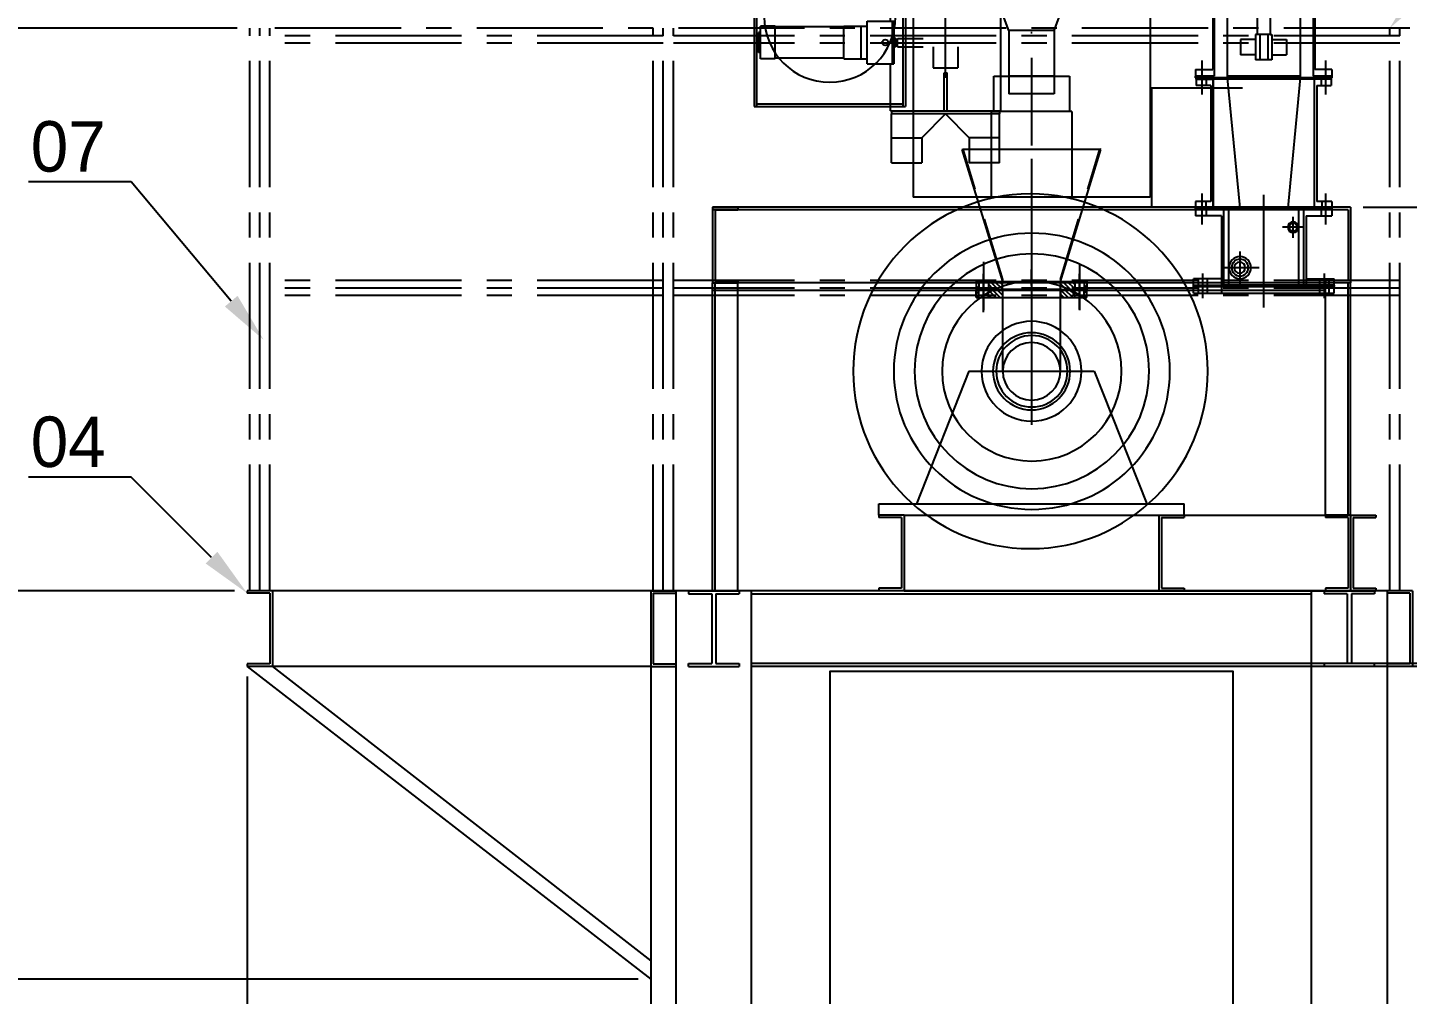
# Model space of a CAD drawing. Extents: x 0 to 21025, y 0 to 14850.
# Drawn here: x 2295 to 5030, y 4880 to 6796 of the extents above; entities that cross this region are included whole.
import ezdxf
from ezdxf import colors
from ezdxf.entities.mleader import LeaderData, LeaderLine
from ezdxf.math import Vec2, Vec3

# ---------------------------------------------------------------- set-up
doc = ezdxf.new("R2010")
doc.units = 0
doc.header["$LTSCALE"] = 200
doc.header["$MEASUREMENT"] = 0
doc.header["$PDMODE"] = 35
doc.header["$PDSIZE"] = 5
for name, pattern in [('CENTER', [2, 1.25, -0.25, 0.25, -0.25]), ('DASHDOT', [1, 0.5, -0.25, 0, -0.25]), ('DASHED2', [0.375, 0.25, -0.125]), ('HIDDEN', [0.375, 0.25, -0.125])]:
    doc.linetypes.add(name, pattern=pattern)
for name, color, linetype in [('CENTRO', 1, 'DASHDOT'), ('DIM', 1, 'Continuous'), ('FRL2', 2, 'Continuous'), ('M-4', 4, 'Continuous'), ('M2', 2, 'Continuous'), ('M3', 3, 'Continuous'), ('M4', 4, 'Continuous'), ('MC1', 8, 'CENTER'), ('MT1', 7, 'HIDDEN'), ('MT2', 1, 'DASHED2')]:
    doc.layers.add(name, color=color, linetype=linetype)
doc.styles.add('ROMANS', font='romans.shx')
doc.dimstyles.new('CEMI-1. 25', dxfattribs={"dimscale": 25, "dimtxt": 2.5, "dimasz": 2.5, "dimexe": 1, "dimexo": 1, "dimtad": 1, "dimdec": 0, "dimtxsty": 'ROMANS', "dimcen": 0, "dimclrd": 1, "dimclre": 1, "dimclrt": 3, "dimadec": 0, "dimazin": 2, "dimtfac": 1, "dimtdec": 0, "dimtmove": 0, "dimatfit": 3, "dimfxl": 1.25, "dimlwd": -1, "dimlwe": -1, "dimarcsym": 1})

# ---------------------------------------------------------------- blocks, each defined once
blk = doc.blocks.new('i100x150')
at = {"layer": 'M3'}
for p, q in [((11792.8, -21520.1), (11892.8, -21520.1)), ((11792.8, -21520.1), (11792.8, -21526.1)), ((11792.8, -21526.1), (11838.8, -21526.1)), ((11838.8, -21526.1), (11838.8, -21664.1)), ((11846.8, -21526.1), (11892.8, -21526.1)), ((11846.8, -21526.1), (11846.8, -21664.1)), ((11892.8, -21520.1), (11892.8, -21526.1)), ((11792.8, -21664.1), (11838.8, -21664.1)), ((11792.8, -21670.1), (11792.8, -21664.1)), ((11846.8, -21664.1), (11892.8, -21664.1)), ((11892.8, -21664.1), (11892.8, -21670.1)), ((11792.8, -21670.1), (11892.8, -21670.1))]:
    blk.add_line(p, q, dxfattribs=at)
blk = doc.blocks.new('desviador')
at = {"layer": 'M3'}
for p, q in [((2109.1, -17078.3, -7.8), (2261.1, -17078.3, -7.8)), ((2109.1, -17097.3, -7.8), (2109.1, -17078.3, -7.8)), ((2231.2, -17076.7, -7.8), (2139.1, -17076.7, -7.8)), ((2139.1, -17076.7, -7.8), (2139.1, -17078.3, -7.8)), ((2231.2, -17076.7, -7.8), (2231.2, -17078.3, -7.8)), ((2261.1, -17097.3, -7.8), (2261.1, -17078.3, -7.8)), ((2261.1, -17097.3, -7.8), (2109.1, -17097.3, -7.8)), ((2146.1, -17101.7, -7.8), (2146.1, -17097.3, -7.8)), ((2146.1, -17101.7, -7.8), (2224.1, -17101.7, -7.8)), ((2152.6, -17128.3, -7.8), (2152.6, -17101.7, -7.8)), ((2217.6, -17128.3, -7.8), (2217.6, -17101.7, -7.8)), ((2224.1, -17101.7, -7.8), (2224.1, -17097.3, -7.8)), ((2334.6, -17128.3, -7.8), (2035.6, -17128.3, -7.8)), ((2035.6, -17134.7, -7.8), (2035.6, -17128.3, -7.8)), ((2035.6, -17134.7, -7.8), (2334.6, -17134.7, -7.8)), ((2075.6, -17270.9, -7.8), (2075.6, -17134.7, -7.8)), ((2294.6, -17448.7, -7.8), (2294.6, -17134.7, -7.8)), ((2334.6, -17134.7, -7.8), (2334.6, -17128.3, -7.8)), ((1847.5, -17280.9, -7.8), (1818.5, -17280.9, -7.8)), ((1818.5, -17345.9, -7.8), (1818.5, -17280.9, -7.8)), ((1847.5, -17345.9, -7.8), (1847.5, -17280.9, -7.8)), ((1983.5, -17282.4, -7.8), (1847.5, -17282.4, -7.8)), ((1983.5, -17280.9, -7.8), (2029.5, -17280.9, -7.8)), ((1983.5, -17345.9, -7.8), (1983.5, -17280.9, -7.8)), ((2017.5, -17345.9, -7.8), (2017.5, -17280.9, -7.8)), ((2029.5, -17270.9, -7.8), (2082.5, -17270.9, -7.8)), ((2029.5, -17355.9, -7.8), (2029.5, -17270.9, -7.8)), ((2079.5, -17270.9, -7.8), (2079.5, -17355.9, -7.8)), ((2082.5, -17270.9, -7.8), (2082.5, -17355.9, -7.8)), ((1814.5, -17333.4, -7.8), (1814.5, -17293.4, -7.8)), ((1818.5, -17293.4, -7.8), (1814.5, -17293.4, -7.8)), ((1818.5, -17333.4, -7.8), (1814.5, -17333.4, -7.8)), ((1847.5, -17345.9, -7.8), (1818.5, -17345.9, -7.8)), ((1983.5, -17344.4, -7.8), (1847.5, -17344.4, -7.8)), ((1983.5, -17345.9, -7.8), (2029.5, -17345.9, -7.8)), ((2029.5, -17355.9, -7.8), (2082.5, -17355.9, -7.8)), ((2075.6, -17448.7, -7.8), (2075.6, -17355.9, -7.8)), ((2182.1, -17373.7, -7.8), (2188.1, -17373.7, -7.8)), ((2182.1, -17448.7, -7.8), (2182.1, -17373.7, -7.8)), ((2188.1, -17448.7, -7.8), (2188.1, -17373.7, -7.8)), ((2075.6, -17448.7, -7.8), (2294.6, -17448.7, -7.8)), ((2078.1, -17448.7, -7.8), (2078.1, -17455, -7.8)), ((2292.1, -17448.7, -7.8), (2292.1, -17455, -7.8)), ((2292.1, -17455, -7.8), (2078.1, -17455, -7.8)), ((2078.1, -17552, -7.8), (2078.1, -17455, -7.8)), ((2185.1, -17455, -7.8), (2138.1, -17502, -7.8)), ((2185.1, -17455, -7.8), (2232.1, -17502, -7.8)), ((2292.1, -17552, -7.8), (2292.1, -17455, -7.8)), ((2078.1, -17502, -7.8), (2138.1, -17502, -7.8)), ((2138.1, -17502, -7.8), (2138.1, -17552, -7.8)), ((2292.1, -17502, -7.8), (2232.1, -17502, -7.8)), ((2232.1, -17502, -7.8), (2232.1, -17552, -7.8)), ((2078.1, -17552, -7.8), (2138.1, -17552, -7.8)), ((2292.1, -17552, -7.8), (2232.1, -17552, -7.8))]:
    blk.add_line(p, q, dxfattribs=at)
blk.add_circle((2065.5, -17313.4, -7.8), 6, dxfattribs=at)
at = {"layer": 'MC1', "ltscale": 50}
blk.add_line((2185.1, -17383.7, -7.8), (2185.1, -17052.1, -7.8), dxfattribs=at)
at = {"layer": 'MT1', "ltscale": 2.5}
for p, q in [((2160.6, -17134.7, -7.8), (2160.6, -17363.7, -7.8)), ((2209.6, -17134.7, -7.8), (2209.6, -17363.7, -7.8)), ((2160.6, -17363.7, -7.8), (2209.6, -17363.7, -7.8))]:
    blk.add_line(p, q, dxfattribs=at)
at = {"layer": 'MT1'}
for p, q in [((2086.4, -17305.7, -7.8), (2082.5, -17305.7, -7.8)), ((2087.4, -17306.7, -7.8), (2086.4, -17305.7, -7.8)), ((2087.4, -17320.7, -7.8), (2087.4, -17306.7, -7.8)), ((2089.4, -17306.7, -7.8), (2090.4, -17305.7, -7.8)), ((2089.4, -17306.7, -7.8), (2089.4, -17320.7, -7.8)), ((2090.4, -17305.7, -7.8), (2160.6, -17305.7, -7.8)), ((2086.4, -17321.7, -7.8), (2082.5, -17321.7, -7.8)), ((2087.4, -17320.7, -7.8), (2086.4, -17321.7, -7.8)), ((2089.4, -17320.7, -7.8), (2090.4, -17321.7, -7.8)), ((2090.4, -17321.7, -7.8), (2160.6, -17321.7, -7.8))]:
    blk.add_line(p, q, dxfattribs=at)
blk = doc.blocks.new('hjhjghjg')
at = {"layer": 'CENTRO'}
blk.add_line((-6243.7, -16380), (-6243.7, -17499.4), dxfattribs=at)
at = {"layer": 'M3'}
for p, q in [((-6468.7, -16431.4), (-6468.7, -16641.4)), ((-6468.7, -16431.4), (-6018.7, -16431.4)), ((-6018.7, -16431.4), (-6018.7, -16641.4)), ((-6468.7, -16641.4), (-6018.7, -16641.4)), ((-6288.7, -17126.4), (-6468.7, -16641.4)), ((-6198.7, -17126.4), (-6018.7, -16641.4)), ((-6478.7, -16896.4), (-6478.7, -17456.4)), ((-6478.7, -16896.4), (-6008.7, -16896.4)), ((-6008.7, -16896.4), (-6008.7, -17456.4)), ((-6288.7, -17126.4), (-6288.7, -17251.4)), ((-6288.7, -17126.4), (-6198.7, -17126.4)), ((-6198.7, -17126.4), (-6198.7, -17251.4)), ((-6318.7, -17216.4), (-6318.7, -17286.4)), ((-6168.7, -17216.4), (-6318.7, -17216.4)), ((-6288.7, -17216.4), (-6198.7, -17216.4)), ((-6168.7, -17286.4), (-6168.7, -17216.4)), ((-6288.7, -17251.4), (-6198.7, -17251.4)), ((-6323.7, -17286.4), (-6323.7, -17456.4)), ((-6323.7, -17286.4), (-6163.7, -17286.4)), ((-6318.7, -17286.4), (-6168.7, -17286.4)), ((-6163.7, -17286.4), (-6163.7, -17456.4)), ((-6478.7, -17456.4), (-6008.7, -17456.4))]:
    blk.add_line(p, q, dxfattribs=at)
blk = doc.blocks.new('fgdf')
at = {"layer": 'DIM', "true_color": 0x939598}
h = blk.add_hatch(dxfattribs=at)
h.set_pattern_fill('ANSI31', color=252, scale=2)
h.set_pattern_definition([(45, (-633680.354, 15213.3335), (-4.49012806, 4.49012806), [])])
h.paths.add_polyline_path([(-4956.8, -17726.7), (-4984.8, -17726.7), (-4984.8, -17710.7), (-4956.8, -17710.7)])
h.paths.add_polyline_path([(-5003.8, -17726.7), (-5008.8, -17726.7), (-5008.8, -17710.7), (-5003.8, -17710.7)])
h.paths.add_polyline_path([(-4813.8, -17726.7), (-4841.8, -17726.7), (-4841.8, -17710.7), (-4813.8, -17710.7)])
h.paths.add_polyline_path([(-4789.8, -17726.7), (-4794.8, -17726.7), (-4794.8, -17710.7), (-4789.8, -17710.7)])
at = {"layer": 'CENTRO'}
for p, q in [((-4899.3, -17341.6), (-4899.3, -17752.5)), ((-4994.3, -17677.1), (-4994.3, -17767.8)), ((-4804.3, -17672), (-4804.3, -17767.8))]:
    blk.add_line(p, q, dxfattribs=at)
at = {"layer": 'M4'}
for p, q in [((-5036.9, -17449.6), (-5034.7, -17448.9)), ((-4956.4, -17710.7), (-5036.9, -17449.6)), ((-4763.8, -17448.9), (-5034.7, -17448.9)), ((-4842.2, -17710.7), (-4761.6, -17449.6)), ((-4761.6, -17449.6), (-4763.8, -17448.9)), ((-5008.8, -17710.7), (-5008.8, -17726.7)), ((-4789.8, -17710.7), (-5008.8, -17710.7)), ((-4789.8, -17710.7), (-5008.8, -17710.7)), ((-5003.8, -17710.7), (-5003.8, -17726.7)), ((-4984.8, -17710.7), (-4984.8, -17726.7)), ((-4956.8, -17726.7), (-4956.8, -17710.7)), ((-4841.8, -17726.7), (-4841.8, -17710.7)), ((-4813.8, -17710.7), (-4813.8, -17726.7)), ((-4794.8, -17710.7), (-4794.8, -17726.7)), ((-4789.8, -17710.7), (-4789.8, -17726.7)), ((-4789.8, -17726.7), (-5008.8, -17726.7))]:
    blk.add_line(p, q, dxfattribs=at)
at = {"layer": 'MT2', "ltscale": 2.5}
for p, q in [((-4956.4, -17707.2), (-5034.7, -17448.9)), ((-4842.2, -17707.2), (-4763.8, -17448.9)), ((-4956.4, -17707.2), (-4956.4, -17710.7)), ((-4842.2, -17710.7), (-4842.2, -17707.2))]:
    blk.add_line(p, q, dxfattribs=at)
blk = doc.blocks.new('moinhokjjh')
at = {"layer": 'DIM', "true_color": 0x939598}
h = blk.add_hatch(dxfattribs=at)
h.set_pattern_fill('ANSI31', color=252, scale=2)
h.set_pattern_definition([(45, (-635024.8145, 15123.4), (-4.49012806, 4.49012806), [])])
h.paths.add_polyline_path([(-6301.2, -17974.7), (-6329.2, -17974.7), (-6329.2, -17990.7), (-6301.2, -17990.7)])
h.paths.add_polyline_path([(-6348.2, -17974.7), (-6353.2, -17974.7), (-6353.2, -17990.7), (-6348.2, -17990.7)])
h.paths.add_polyline_path([(-6158.2, -17974.7), (-6186.2, -17974.7), (-6186.2, -17990.7), (-6158.2, -17990.7)])
h.paths.add_polyline_path([(-6134.2, -17974.7), (-6139.2, -17974.7), (-6139.2, -17990.7), (-6134.2, -17990.7)])
at = {"layer": 'DIM'}
blk.add_line((-6243.7, -17750), (-6243.7, -18243.1), dxfattribs=at)
at = {"layer": 'M2'}
for p, q in [((-6353.2, -17990.7), (-6353.2, -17974.7)), ((-6134.2, -17974.7), (-6353.2, -17974.7)), ((-6134.2, -17990.7), (-6353.2, -17990.7)), ((-6134.2, -17990.7), (-6353.2, -17990.7)), ((-6348.2, -17990.7), (-6348.2, -17974.7)), ((-6329.2, -17990.7), (-6329.2, -17974.7)), ((-6301.2, -17974.7), (-6301.2, -17990.7)), ((-6300.9, -17974.7), (-6186.6, -17974.7)), ((-6300.9, -18137), (-6300.9, -17974.7)), ((-6294.9, -17974.9), (-6294.9, -17974.7)), ((-6186.6, -18137), (-6186.6, -17974.7)), ((-6186.2, -17974.7), (-6186.2, -18137)), ((-6158.2, -17990.7), (-6158.2, -17974.7)), ((-6139.2, -17990.7), (-6139.2, -17974.7)), ((-6134.2, -17990.7), (-6134.2, -17974.7))]:
    blk.add_line(p, q, dxfattribs=at)
blk.add_circle((-6243.7, -18137), 57.1, dxfattribs=at)
at = {"layer": 'M3'}
for p, q in [((-6367.7, -18137), (-6472.1, -18399.9)), ((-6119.7, -18137), (-6367.7, -18137)), ((-6119.7, -18137), (-6015.4, -18399.9)), ((-5941.2, -18399.9), (-6546.2, -18399.9)), ((-6546.2, -18422), (-6546.2, -18399.9)), ((-5941.2, -18422), (-5941.2, -18399.9)), ((-6876.2, -18422), (-6926.2, -18422)), ((-6926.2, -18422), (-6926.2, -18427)), ((-6881.2, -18427), (-6926.2, -18427)), ((-6881.2, -18427), (-6881.2, -18567)), ((-6876.2, -18422), (-6876.2, -18572)), ((-5991.2, -18422), (-6876.2, -18422)), ((-6496.2, -18422), (-6546.2, -18422)), ((-6546.2, -18422), (-6546.2, -18427)), ((-6501.2, -18427), (-6546.2, -18427)), ((-6501.2, -18427), (-6501.2, -18567)), ((-6496.2, -18422), (-6496.2, -18572)), ((-5991.2, -18422), (-5991.2, -18572)), ((-5991.2, -18422), (-5941.2, -18422)), ((-5986.2, -18427), (-5986.2, -18567)), ((-5986.2, -18427), (-5941.2, -18427)), ((-5941.2, -18422), (-5941.2, -18427)), ((-6881.2, -18567), (-6926.2, -18567)), ((-6926.2, -18567), (-6926.2, -18572)), ((-6876.2, -18572), (-6926.2, -18572)), ((-5991.2, -18572), (-6876.2, -18572)), ((-6501.2, -18567), (-6546.2, -18567)), ((-6546.2, -18567), (-6546.2, -18572)), ((-6496.2, -18572), (-6546.2, -18572)), ((-5991.2, -18572), (-5941.2, -18572)), ((-5986.2, -18567), (-5941.2, -18567)), ((-5941.2, -18567), (-5941.2, -18572))]:
    blk.add_line(p, q, dxfattribs=at)
for centre, radius in [((-6241.5, -18137), 351.5), ((-6244.3, -18137), 273.7), ((-6244.3, -18137), 232.7), ((-6244.3, -18137), 178), ((-6243.7, -18137), 99), ((-6243.7, -18137), 76.5), ((-6244.3, -18137), 70.7)]:
    blk.add_circle(centre, radius, dxfattribs=at)
blk = doc.blocks.new('hjgkjk')
at = {"layer": 'CENTRO'}
for p, q in [((9934.9, -27148.9), (9934.9, -27659.9)), ((9731.3, -27289.1), (10175.5, -27289.1)), ((9731.3, -27501.8), (10175.5, -27501.8))]:
    blk.add_line(p, q, dxfattribs=at)
at = {"layer": 'DIM'}
for p, q in [((9804.9, -27628), (10064.9, -27628)), ((9804.9, -27644.8), (10064.9, -27644.8))]:
    blk.add_line(p, q, dxfattribs=at)
at = {"layer": 'M3'}
for p, q in [((9719.9, -27197.9), (9719.9, -27687.5)), ((9719.9, -27197.9), (9819.9, -27197.9)), ((9819.9, -27197.9), (9819.9, -27687.5)), ((10049.9, -27197.9), (9819.9, -27197.9)), ((10049.9, -27197.9), (10049.9, -27356.1)), ((9874.9, -27356.1), (9819.9, -27356.1)), ((9819.9, -27361.9), (10049.9, -27361.9)), ((9819.9, -27367.7), (10049.9, -27367.7)), ((9874.9, -27356.1), (9874.9, -27361.9)), ((9874.9, -27356.1), (10049.9, -27356.1)), ((10044.9, -27356.1), (10044.9, -27361.9)), ((10049.9, -27361.9), (10049.9, -27367.7)), ((9854.9, -27407.9), (9854.9, -27659.9)), ((9854.9, -27407.9), (10014.9, -27407.9)), ((10014.9, -27407.9), (10014.9, -27659.9)), ((9774.9, -27464.8), (9774.9, -27469.8)), ((9774.9, -27464.8), (10094.9, -27464.8)), ((9774.9, -27469.8), (10094.9, -27469.8)), ((9784.9, -27469.8), (9784.9, -28264.8)), ((9789.9, -27469.8), (9789.9, -28264.8)), ((9804.9, -28087.1), (9804.9, -27469.8)), ((10064.9, -28087.1), (10064.9, -27469.8)), ((10079.9, -27469.8), (10079.9, -28264.8)), ((10084.9, -27469.8), (10084.9, -28264.8)), ((10094.9, -27464.8), (10094.9, -27469.8)), ((9744.9, -27491.8), (9854.9, -27491.8)), ((9744.9, -27491.8), (9744.9, -27511.8)), ((9744.9, -27511.8), (9854.9, -27511.8)), ((9854.9, -27609.5), (10014.9, -27609.5)), ((9854.9, -27659.9), (10014.9, -27659.9)), ((9719.9, -27687.5), (9819.9, -27687.5)), ((9784.9, -28264.8), (10084.9, -28264.8)), ((9789.9, -28259.8), (10079.9, -28259.8))]:
    blk.add_line(p, q, dxfattribs=at)
blk.add_circle((9934.9, -27501.8), 59.8, dxfattribs=at)
for centre, radius, start, end in [((10060.9, -27277), 79.9, 262.0615, 97.9385), ((9934.9, -28087.1), 130, 180, 0)]:
    blk.add_arc(centre, radius, start, end, dxfattribs=at)
blk = doc.blocks.new('u6')
at = {"layer": 'M4'}
for p, q in [((-1668.5, -18441.7), (-1668.5, -18591.7)), ((-1668.5, -18441.7), (-1618.5, -18441.7)), ((-1663.5, -18446.7), (-1663.5, -18586.7)), ((-1663.5, -18446.7), (-1618.5, -18446.7)), ((-1618.5, -18441.7), (-1618.5, -18446.7)), ((-1668.5, -18591.7), (-1618.5, -18591.7)), ((-1663.5, -18586.7), (-1618.5, -18586.7)), ((-1618.5, -18586.7), (-1618.5, -18591.7))]:
    blk.add_line(p, q, dxfattribs=at)
blk = doc.blocks.new('*D56')
at = {"layer": 'Defpoints', "color": 0, "transparency": 16777216}
for p in [(2730.2, 5532.6), (5840.2, 4050.1), (2730.2, 2989.2)]:
    blk.add_point(p, dxfattribs=at)
at = {"layer": 'DIM', "color": 1, "transparency": 16777216}
for p, q in [((2730.2, 5507.6), (2730.2, 2964.2)), ((5840.2, 4025.1), (5840.2, 2964.2)), ((5777.7, 2989.2), (2792.7, 2989.2))]:
    blk.add_line(p, q, dxfattribs=at)
for points in [[(2792.7, 2999.6), (2792.7, 2978.8), (2730.2, 2989.2)], [(5777.7, 2999.6), (5777.7, 2978.8), (5840.2, 2989.2)]]:
    blk.add_solid(points, dxfattribs=at)
at = {"layer": 'DIM', "color": 3, "transparency": 16777216, "insert": (4285.2, 3036.1), "char_height": 62.5, "attachment_point": 5, "style": 'ROMANS'}
blk.add_mtext('3110', dxfattribs=at)
blk = doc.blocks.new('*D58')
at = {"layer": 'Defpoints', "color": 0, "transparency": 16777216}
for p in [(2730.2, 5535.1), (3580.2, 4050.1), (2730.2, 3213.1)]:
    blk.add_point(p, dxfattribs=at)
at = {"layer": 'DIM', "color": 1, "transparency": 16777216}
for p, q in [((2730.2, 5510.1), (2730.2, 3188.1)), ((3580.2, 4025.1), (3580.2, 3188.1)), ((3517.7, 3213.1), (2792.7, 3213.1))]:
    blk.add_line(p, q, dxfattribs=at)
for points in [[(2792.7, 3223.5), (2792.7, 3202.7), (2730.2, 3213.1)], [(3517.7, 3223.5), (3517.7, 3202.7), (3580.2, 3213.1)]]:
    blk.add_solid(points, dxfattribs=at)
at = {"layer": 'DIM', "color": 3, "transparency": 16777216, "insert": (3155.2, 3260), "char_height": 62.5, "attachment_point": 5, "style": 'ROMANS'}
blk.add_mtext('850', dxfattribs=at)
blk = doc.blocks.new('*D60')
at = {"layer": 'Defpoints', "color": 0, "transparency": 16777216}
for p in [(4917.7, 6440.2), (5840.2, 4050.1), (6568.8, 4050.1)]:
    blk.add_point(p, dxfattribs=at)
at = {"layer": 'DIM', "color": 1, "transparency": 16777216}
for p, q in [((4942.7, 6440.2), (6593.8, 6440.2)), ((6568.8, 6377.7), (6568.8, 4112.6)), ((5865.2, 4050.1), (6593.8, 4050.1))]:
    blk.add_line(p, q, dxfattribs=at)
for points in [[(6558.4, 6377.7), (6579.3, 6377.7), (6568.8, 6440.2)], [(6558.4, 4112.6), (6579.3, 4112.6), (6568.8, 4050.1)]]:
    blk.add_solid(points, dxfattribs=at)
at = {"layer": 'DIM', "color": 3, "transparency": 16777216, "insert": (6522, 5245.2), "char_height": 62.5, "attachment_point": 5, "rotation": 90, "style": 'ROMANS'}
blk.add_mtext('2390', dxfattribs=at)
blk = doc.blocks.new('GFDHGKK')
at = {"layer": 'CENTRO'}
for p, q in [((-7190, -95020.1), (-7190, -95069.7)), ((-6945, -95020.1), (-6945, -95069.7)), ((-7190, -95040.2), (-7190, -95087.5)), ((-6945, -95040.2), (-6945, -95087.5)), ((-7190, -95283.9), (-7190, -95331.3)), ((-7190, -95298.2), (-7190, -95345.5)), ((-6945, -95283.9), (-6945, -95331.3)), ((-6945, -95298.2), (-6945, -95345.5))]:
    blk.add_line(p, q, dxfattribs=at)
at = {"layer": 'DIM'}
for p, q in [((-7067.5, -95510.1), (-7067.5, -95286.4)), ((-7146.6, -95350.7), (-7105, -95350.7)), ((-7125.8, -95371.5), (-7125.8, -95329.8)), ((-7020, -95399), (-7020, -95462.6)), ((-6982.2, -95430.8), (-7058.5, -95430.8)), ((-7188, -95491.2), (-7188, -95442.6)), ((-6947, -95491.2), (-6947, -95442.6))]:
    blk.add_line(p, q, dxfattribs=at)
at = {"layer": 'M-4'}
for p, q in [((-7136.5, -95315.4), (-7136.5, -95465.4)), ((-6998.5, -95465.4), (-6998.5, -95315.4))]:
    blk.add_line(p, q, dxfattribs=at)
blk.add_circle((-7020, -95430.8), 11, dxfattribs=at)
at = {"layer": 'M3'}
for p, q in [((-7080.2, -94433.9), (-7080.2, -94968.9)), ((-7054.8, -94433.9), (-7054.8, -94968.9)), ((-7168.5, -94788.4), (-7168.5, -95038.4)), ((-7165.5, -94788.4), (-7165.5, -95051.4)), ((-7140, -94804.4), (-7140, -95054.4)), ((-6995, -94804.4), (-6995, -95054.4)), ((-6969.5, -94788.4), (-6969.5, -95051.4)), ((-6966.5, -94788.4), (-6966.5, -95038.4)), ((-7083.5, -94968.9), (-7083.5, -95018.9)), ((-7080.2, -94968.9), (-7083.5, -94968.9)), ((-7080.2, -94968.9), (-7054.8, -94968.9)), ((-7075.5, -94968.9), (-7075.5, -95018.9)), ((-7059.5, -94968.9), (-7059.5, -95018.9)), ((-7054.8, -94968.9), (-7051.5, -94968.9)), ((-7051.5, -94968.9), (-7051.5, -95018.9)), ((-7083.4, -94978.9), (-7112.5, -94978.9)), ((-7112.5, -94978.9), (-7112.5, -95008.9)), ((-7051.5, -94978.9), (-7021.5, -94978.9)), ((-7021.5, -94978.9), (-7021.5, -95008.9)), ((-7083.4, -95008.9), (-7112.5, -95008.9)), ((-7083.5, -95018.9), (-7051.5, -95018.9)), ((-7075.5, -95018.9), (-7059.5, -95018.9)), ((-7051.5, -95008.9), (-7021.5, -95008.9)), ((-7202.5, -95038.4), (-7202.5, -95051.4)), ((-7202.5, -95038.4), (-7168.5, -95038.4)), ((-7202.5, -95051.4), (-7165.5, -95051.4)), ((-7202.5, -95051.4), (-7202.5, -95054.4)), ((-7202.5, -95054.4), (-6932.5, -95054.4)), ((-7202.5, -95054.4), (-6932.5, -95054.4)), ((-7140, -95051.4), (-6995, -95051.4)), ((-6969.5, -95051.4), (-6932.5, -95051.4)), ((-6932.5, -95038.4), (-6966.5, -95038.4)), ((-6932.5, -95038.4), (-6932.5, -95051.4)), ((-6932.5, -95054.4), (-6932.5, -95051.4)), ((-7201.5, -95057.4), (-7201.5, -95070.1)), ((-7172.5, -95070.1), (-7201.5, -95070.1)), ((-7181.5, -95057.4), (-7181.5, -95070.1)), ((-7172.5, -95070.1), (-7172.5, -95299.7)), ((-7167.5, -95057.4), (-7167.5, -95312.4)), ((-6967.5, -95057.4), (-6967.5, -95312.4)), ((-6962.5, -95070.1), (-6933.5, -95070.1)), ((-6962.5, -95070.1), (-6962.5, -95299.7)), ((-6953.5, -95057.4), (-6953.5, -95070.1)), ((-6933.5, -95057.4), (-6933.5, -95070.1)), ((-7202.5, -95299.7), (-7172.5, -95299.7)), ((-7202.5, -95299.7), (-7202.5, -95312.4)), ((-7182.5, -95299.7), (-7182.5, -95312.4)), ((-6962.5, -95299.7), (-6932.5, -95299.7)), ((-6952.5, -95299.7), (-6952.5, -95312.4)), ((-6932.5, -95299.7), (-6932.5, -95312.4)), ((-7202.5, -95312.4), (-6932.5, -95312.4)), ((-6932.5, -95315.4), (-7202.5, -95315.4)), ((-7202.5, -95315.4), (-7146.5, -95315.4)), ((-7202.5, -95315.4), (-7202.5, -95328.1)), ((-7151.5, -95328.1), (-7202.5, -95328.1)), ((-7181.5, -95315.4), (-7181.5, -95328.1)), ((-7151.5, -95328.1), (-7151.5, -95452.7)), ((-7146.5, -95315.4), (-7146.5, -95465.4)), ((-7146.5, -95315.4), (-7146.5, -95465.4)), ((-7146.5, -95315.4), (-6988.5, -95315.4)), ((-6932.5, -95315.4), (-6988.5, -95315.4)), ((-6988.5, -95465.4), (-6988.5, -95315.4)), ((-6983.5, -95328.1), (-6932.5, -95328.1)), ((-6983.5, -95328.1), (-6983.5, -95452.7)), ((-6953.5, -95315.4), (-6953.5, -95328.1)), ((-6932.5, -95315.4), (-6932.5, -95328.1)), ((-7207, -95465.4), (-7207, -95452.7)), ((-7151.5, -95452.7), (-7207, -95452.7)), ((-7197, -95481.1), (-7197, -95452.7)), ((-7179, -95481.1), (-7179, -95452.7)), ((-7151.5, -95452.7), (-7151.5, -95465.4)), ((-6983.5, -95452.7), (-6983.5, -95465.4)), ((-6983.5, -95452.7), (-6928, -95452.7)), ((-6956, -95481.1), (-6956, -95452.7)), ((-6938, -95481.1), (-6938, -95452.7)), ((-6928, -95465.4), (-6928, -95452.7)), ((-7207, -95465.4), (-7146.5, -95465.4)), ((-6928, -95468.4), (-7207, -95468.4)), ((-7207, -95481.1), (-7207, -95468.4)), ((-7151.5, -95468.4), (-7207, -95468.4)), ((-6928, -95481.1), (-7207, -95481.1)), ((-7151.5, -95465.4), (-6983.5, -95465.4)), ((-6928, -95465.4), (-6988.5, -95465.4)), ((-6983.5, -95468.4), (-6983.5, -95481.1)), ((-6983.5, -95468.4), (-6928, -95468.4)), ((-6928, -95481.1), (-6928, -95468.4))]:
    blk.add_line(p, q, dxfattribs=at)
for points in [[(-6933.5, -95054.4), (-7201.5, -95054.4), (-7201.5, -95057.4), (-6933.5, -95057.4)], [(-6932.5, -95312.4), (-7202.5, -95312.4), (-7202.5, -95315.4), (-6932.5, -95315.4)], [(-6928, -95465.4), (-7207, -95465.4), (-7207, -95468.4), (-6928, -95468.4)]]:
    blk.add_lwpolyline(points, close=True, dxfattribs=at)
for centre, radius in [((-7125.8, -95350.7), 10.7), ((-7125.8, -95350.7), 7.85), ((-7020.4, -95430.8), 21.9), ((-7020.4, -95430.8), 16.7)]:
    blk.add_circle(centre, radius, dxfattribs=at)
at = {"layer": 'M4'}
for p, q in [((-7201.5, -95054.4), (-6933.5, -95054.4)), ((-7201.5, -95054.4), (-7201.5, -95057.4)), ((-7140, -95054.4), (-7115, -95312.4)), ((-6995, -95054.4), (-7020, -95312.4)), ((-6933.5, -95054.4), (-6933.5, -95057.4)), ((-7201.5, -95057.4), (-7167.5, -95057.4)), ((-7167.5, -95057.4), (-7167.5, -95312.4)), ((-6933.5, -95057.4), (-6967.5, -95057.4)), ((-6967.5, -95312.4), (-6967.5, -95057.4)), ((-7167.5, -95312.4), (-6967.5, -95312.4))]:
    blk.add_line(p, q, dxfattribs=at)
blk = doc.blocks.new('*D67')
at = {"layer": 'Defpoints', "color": 0, "transparency": 16777216}
for p in [(3670.2, 7707.1), (1351.9, 4050.1), (2398.9, 4050.1)]:
    blk.add_point(p, dxfattribs=at)
at = {"layer": 'DIM', "color": 1, "transparency": 16777216}
for p, q in [((3645.2, 7707.1), (1326.9, 7707.1)), ((1351.9, 7644.6), (1351.9, 4112.6)), ((2373.9, 4050.1), (1326.9, 4050.1))]:
    blk.add_line(p, q, dxfattribs=at)
for points in [[(1341.5, 7644.6), (1362.4, 7644.6), (1351.9, 7707.1)], [(1341.5, 4112.6), (1362.4, 4112.6), (1351.9, 4050.1)]]:
    blk.add_solid(points, dxfattribs=at)
at = {"layer": 'DIM', "color": 3, "transparency": 16777216, "insert": (1305.1, 5878.6), "char_height": 62.5, "attachment_point": 5, "rotation": 90, "style": 'ROMANS'}
blk.add_mtext('3657', dxfattribs=at)
blk = doc.blocks.new('*D68')
at = {"layer": 'Defpoints', "color": 0, "transparency": 16777216}
for p in [(2735.2, 6795.1), (1584.2, 4050.1), (2392.2, 4050.1)]:
    blk.add_point(p, dxfattribs=at)
at = {"layer": 'DIM', "color": 1, "transparency": 16777216}
for p, q in [((2710.2, 6795.1), (1559.2, 6795.1)), ((1584.2, 6732.6), (1584.2, 4112.6)), ((2367.2, 4050.1), (1559.2, 4050.1))]:
    blk.add_line(p, q, dxfattribs=at)
for points in [[(1573.8, 6732.6), (1594.7, 6732.6), (1584.2, 6795.1)], [(1573.8, 4112.6), (1594.7, 4112.6), (1584.2, 4050.1)]]:
    blk.add_solid(points, dxfattribs=at)
at = {"layer": 'DIM', "color": 3, "transparency": 16777216, "insert": (1537.4, 5422.6), "char_height": 62.5, "attachment_point": 5, "rotation": 90, "style": 'ROMANS'}
blk.add_mtext('2745', dxfattribs=at)
blk = doc.blocks.new('*D71')
at = {"layer": 'Defpoints', "color": 0, "transparency": 16777216}
for p in [(2730.2, 5680.1), (1826.7, 4910.1), (3530.2, 4910.1)]:
    blk.add_point(p, dxfattribs=at)
at = {"layer": 'DIM', "color": 1, "transparency": 16777216}
for p, q in [((2705.2, 5680.1), (1801.7, 5680.1)), ((1826.7, 5617.6), (1826.7, 4972.6)), ((3505.2, 4910.1), (1801.7, 4910.1))]:
    blk.add_line(p, q, dxfattribs=at)
for points in [[(1816.3, 5617.6), (1837.1, 5617.6), (1826.7, 5680.1)], [(1816.3, 4972.6), (1837.1, 4972.6), (1826.7, 4910.1)]]:
    blk.add_solid(points, dxfattribs=at)
at = {"layer": 'DIM', "color": 3, "transparency": 16777216, "insert": (1779.8, 5295.1), "char_height": 62.5, "attachment_point": 5, "rotation": 90, "style": 'ROMANS'}
blk.add_mtext('770', dxfattribs=at)

msp = doc.modelspace()

# ---------------------------------------------------------------- linework, layer by layer
at = {"layer": 'CENTRO'}
for p, q in [((4190.2, 6232.4), (4190.2, 6308.3)), ((4285.2, 6285.3), (4285.2, 6317.1)), ((4380.2, 6237.5), (4380.2, 6308.3))]:
    msp.add_line(p, q, dxfattribs=at)
at = {"layer": 'DIM'}
for p, q in [((4703.4, 6676.3), (4523.1, 6676.3)), ((4523.1, 6676.3), (4523.1, 6440.2))]:
    msp.add_line(p, q, dxfattribs=at)
at = {"layer": 'M3'}
msp.add_line((4990.2, 5680.1), (4790.2, 5680.1), dxfattribs=at)
msp.add_lwpolyline([(4685.2, 4320.1), (4685.2, 5520.1), (3885.2, 5520.1), (3885.2, 4320.1)], close=True, dxfattribs=at)
at = {"layer": 'M4'}
for p, q in [((4867.7, 6440.2), (3652.7, 6440.2)), ((4867.7, 6435.2), (3652.7, 6435.2)), ((3702.7, 5680.1), (3702.7, 6295.2)), ((4867.7, 5830.1), (4867.7, 6295.2)), ((4867.7, 6290.2), (3652.7, 6290.2)), ((3652.7, 5680.1), (3652.7, 6290.2)), ((4867.7, 6275.2), (3652.7, 6275.2)), ((3657.7, 5680.1), (3657.7, 6290.2)), ((4912.7, 5830.1), (4912.7, 6290.2)), ((4917.7, 5830.1), (4917.7, 6290.2)), ((4840.2, 5680.1), (2730.2, 5680.1)), ((3530.2, 5680.1), (3530.2, 4050.1)), ((3580.2, 5680.1), (3580.2, 4050.1)), ((3730.2, 4056.1), (3730.2, 5680.1)), ((3730.2, 5674.1), (4840.2, 5674.1)), ((4840.2, 4056.1), (4840.2, 5680.1)), ((4990.2, 5680.1), (4990.2, 4050.1)), ((2730.2, 5530.1), (3530.2, 4910.1)), ((3530.2, 5530.1), (2775.2, 5530.1)), ((2780.2, 5530.1), (3530.2, 4946.6)), ((5840.2, 5536.1), (3730.2, 5536.1)), ((5840.2, 5530.1), (3730.2, 5530.1))]:
    msp.add_line(p, q, dxfattribs=at)
at = {"layer": 'MC1'}
for p, q in [((5835.2, 6795.1), (2735.2, 6795.1)), ((2735.2, 5680.1), (2735.2, 6795.1)), ((2755.2, 5680.1), (2755.2, 6795.1)), ((2775.2, 5680.1), (2775.2, 6795.1)), ((3535.2, 5680.1), (3535.2, 6795.1)), ((3555.2, 5680.1), (3555.2, 6795.1)), ((3575.2, 5680.1), (3575.2, 6795.1)), ((4995.2, 5680.1), (4995.2, 6795.1)), ((5015.2, 5680.1), (5015.2, 6795.1)), ((3555.2, 6780.1), (2775.2, 6780.1)), ((3555.2, 6765.1), (2775.2, 6765.1)), ((5815.2, 6780.1), (3575.2, 6780.1)), ((5815.2, 6765.1), (3575.2, 6765.1)), ((3555.2, 6295.1), (2775.2, 6295.1)), ((5815.2, 6295.1), (3575.2, 6295.1)), ((3555.2, 6280.1), (2775.2, 6280.1)), ((3555.2, 6265.1), (2775.2, 6265.1)), ((5815.2, 6280.1), (3575.2, 6280.1)), ((5815.2, 6265.1), (3575.2, 6265.1))]:
    msp.add_line(p, q, dxfattribs=at)

# ---------------------------------------------------------------- block references
at = {"layer": 'DIM'}
for name, p in [('hjgkjk', (-6049.7, 34905)), ('desviador', (1929.7, 24080.1, 7.8)), ('i100x150', (-8187.5, 27200.2))]:
    msp.add_blockref(name, p, dxfattribs=at)
at = {"layer": 'DIM', "xscale": -1}
for name, p in [('GFDHGKK', (-2322, 101751.3)), ('hjhjghjg', (-1958.5, 23916.6)), ('fgdf', (-614.1, 24004)), ('i100x150', (16758, 27200.2))]:
    msp.add_blockref(name, p, dxfattribs=at)
at = {"layer": 'M4', "xscale": -1}
for name, p in [('moinhokjjh', (-1958.5, 24252.1)), ('u6', (3249.2, 24881.9)), ('u6', (3249.2, 24271.8)), ('u6', (1111.7, 24121.8)), ('u6', (3371.7, 24121.8))]:
    msp.add_blockref(name, p, dxfattribs=at)
at = {"layer": 'M4'}
for p in [(5321.3, 24881.9), (5198.8, 24121.8)]:
    msp.add_blockref('u6', p, dxfattribs=at)

# ---------------------------------------------------------------- dimensions: what is measured, and where the dimension line sits
at = {"layer": 'DIM'}
for base, p1, p2, angle, picture, middle in [((1351.9, 4050.1), (3670.2, 7707.1), (2398.9, 4050.1), 90, '*D67', (1305.1, 5878.6)), ((1584.2, 4050.1), (2735.2, 6795.1), (2392.2, 4050.1), 90, '*D68', (1537.4, 5422.6)), ((1826.7, 4910.1), (2730.2, 5680.1), (3530.2, 4910.1), 90, '*D71', (1779.8, 5295.1)), ((2730.2, 3213.1), (3580.2, 4050.1), (2730.2, 5535.1), 180, '*D58', (3155.2, 3260)), ((2730.2, 2989.2), (5840.2, 4050.1), (2730.2, 5532.6), 180, '*D56', (4285.2, 3036.1))]:
    dim = msp.add_linear_dim(base=base, p1=p1, p2=p2, angle=angle, dimstyle='CEMI-1. 25', dxfattribs=at)
    dim.commit()
    dim.dimension.update_dxf_attribs({"geometry": picture, "text_midpoint": middle})
dim = msp.add_linear_dim(base=(6568.8, 4050.1), p1=(4917.7, 6440.2), p2=(5840.2, 4050.1), angle=90, dimstyle='CEMI-1. 25', dxfattribs=at)
dim.commit()
dim.dimension.update_dxf_attribs({"geometry": '*D60', "text_midpoint": (6568.8, 5245.2), "dimtype": 160})

# ---------------------------------------------------------------- leaders
at = {"layer": 'FRL2'}
ml = msp.add_multileader_mtext('Standard', dxfattribs=at)
ml.set_content('06', color=3)
ml.set_leader_properties(color=1)
ml.build(insert=Vec2(0, 0))
ml.multileader.update_dxf_attribs({"text_left_attachment_type": 6, "text_right_attachment_type": 6, "dogleg_length": 50, "arrow_head_size": 100})
ctx = ml.context
ctx.base_point, ctx.char_height, ctx.arrow_head_size, ctx.landing_gap_size, ctx.plane_origin = Vec3(5491.3, 7326.7), 100, 100, 0.09, Vec3(4995.2, 6795.1)
ctx.left_attachment, ctx.right_attachment = 6, 6
notes = []
notes.append((ctx, [(0, (1, 1, 0), (5441.3, 7326.7), (1, 0), 50, [(0, [(4995.2, 6795.1)], 0, [])])]))
ctx.mtext.insert, ctx.mtext.flow_direction = Vec3(5491.4, 7446.7), 5
ml = msp.add_multileader_mtext('Standard', dxfattribs=at)
ml.set_content('07', color=3)
ml.set_leader_properties(color=1)
ml.build(insert=Vec2(0, 0))
ml.multileader.update_dxf_attribs({"text_left_attachment_type": 6, "text_right_attachment_type": 6, "dogleg_length": 50, "arrow_head_size": 100})
ctx = ml.context
ctx.base_point, ctx.char_height, ctx.arrow_head_size, ctx.landing_gap_size, ctx.plane_origin = Vec3(2299.8, 6490.8), 100, 100, 0.09, Vec3(2762.9, 6177.4)
ctx.left_attachment, ctx.right_attachment, ctx.text_align_type = 6, 6, 2
notes.append((ctx, [(0, (1, 1, 0), (2500, 6490.8), (-1, 0), 50, [(0, [(2762.9, 6177.4)], 0, [])])]))
ctx.mtext.insert, ctx.mtext.alignment, ctx.mtext.flow_direction = Vec3(2449.9, 6610.8), 3, 5
ml = msp.add_multileader_mtext('Standard', dxfattribs=at)
ml.set_content('04', color=3)
ml.set_leader_properties(color=1)
ml.build(insert=Vec2(0, 0))
ml.multileader.update_dxf_attribs({"text_left_attachment_type": 6, "text_right_attachment_type": 6, "dogleg_length": 50, "arrow_head_size": 100})
ctx = ml.context
ctx.base_point, ctx.char_height, ctx.arrow_head_size, ctx.landing_gap_size, ctx.plane_origin = Vec3(2299.8, 5905.4), 100, 100, 0.09, Vec3(2730.2, 5675.1)
ctx.left_attachment, ctx.right_attachment, ctx.text_align_type = 6, 6, 2
notes.append((ctx, [(0, (1, 1, 0), (2500, 5905.4), (-1, 0), 50, [(0, [(2730.2, 5675.1)], 0, [])])]))
ctx.mtext.insert, ctx.mtext.alignment, ctx.mtext.flow_direction = Vec3(2449.9, 6025.4), 3, 5
for ctx, leaders in notes:
    for number, flags, end, landing, length, lines in leaders:
        leader = LeaderData()
        leader.index, (leader.has_last_leader_line, leader.has_dogleg_vector, leader.attachment_direction) = number, flags
        leader.last_leader_point, leader.dogleg_vector, leader.dogleg_length = Vec3(end), Vec3(landing), length
        for number, points, colour, breaks in lines:
            line = LeaderLine()
            line.index, line.vertices, line.color, line.breaks = number, Vec3.list(points), colors.encode_raw_color(colour), breaks
            leader.lines.append(line)
        ctx.leaders.append(leader)

doc.saveas('drawing.dxf')
